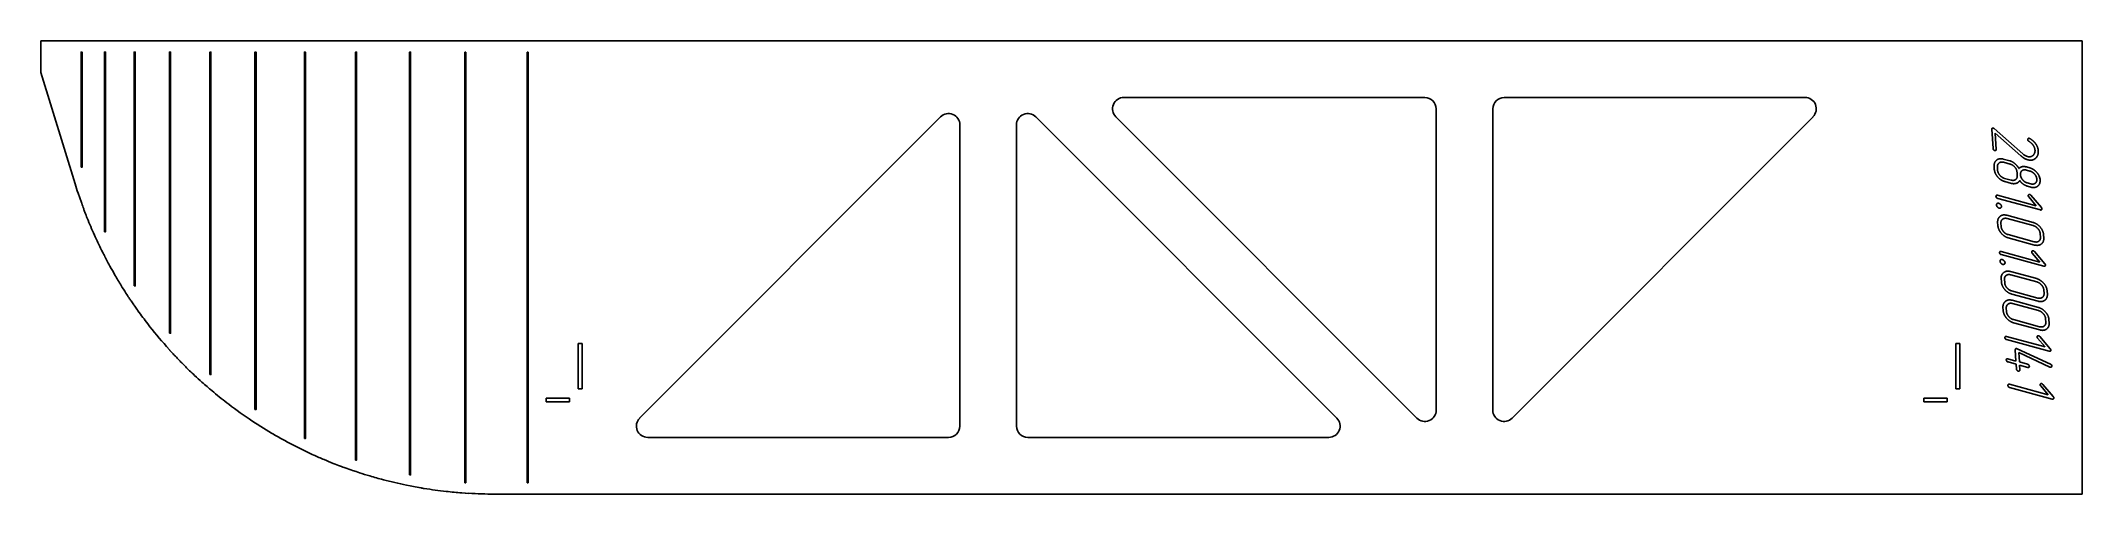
# Model space of a CAD drawing. Header units: millimetres. Extents: x 121 to 1924, y 171 to 571.
import ezdxf

# ---------------------------------------------------------------- set-up
doc = ezdxf.new("R2010")
doc.units = ezdxf.units.MM
doc.linetypes.add('K5LT_BASIC', pattern=[0])
doc.layers.add('Engraving', color=7, linetype='Continuous')

# ---------------------------------------------------------------- blocks, each defined once
blk = doc.blocks.new('U0')
at = {"layer": 'Engraving', "color": 150, "linetype": 'K5LT_BASIC', "lineweight": 25, "true_color": 0x0080ff}
for p, q in [((550.4, 181.2), (550.4, 561.2)), ((550.4, 561.2), (551.4, 561.2)), ((551.4, 561.2), (551.4, 181.2)), ((551.4, 181.2), (550.4, 181.2))]:
    blk.add_line(p, q, dxfattribs=at)
blk = doc.blocks.new('U1')
at = {"layer": 'Engraving', "color": 150, "linetype": 'K5LT_BASIC', "lineweight": 25, "true_color": 0x0080ff}
for p, q in [((495.4, 181.2), (495.4, 561.2)), ((495.4, 561.2), (496.4, 561.2)), ((496.4, 561.2), (496.4, 181.2)), ((496.4, 181.2), (495.4, 181.2))]:
    blk.add_line(p, q, dxfattribs=at)

msp = doc.modelspace()

# ---------------------------------------------------------------- linework, layer by layer
at = {"color": 150, "linetype": 'K5LT_BASIC', "lineweight": 25, "true_color": 0x0080ff}
for p, q in [((156.7, 571.2), (120.8, 571.2)), ((120.8, 571.2), (120.8, 544.1)), ((156.9, 571.2), (156.7, 571.2)), ((177.5, 571.2), (156.9, 571.2)), ((177.6, 571.2), (177.5, 571.2)), ((203.7, 571.2), (177.6, 571.2)), ((203.7, 571.2), (203.7, 571.2)), ((234.9, 571.2), (203.7, 571.2)), ((234.9, 571.2), (234.9, 571.2)), ((270.6, 571.2), (234.9, 571.2)), ((270.6, 571.2), (270.6, 571.2)), ((310.4, 571.2), (270.6, 571.2)), ((354.1, 571.2), (310.4, 571.2)), ((310.4, 571.2), (310.4, 571.2)), ((399.3, 571.2), (354.1, 571.2)), ((354.1, 571.2), (354.1, 571.2)), ((399.3, 571.2), (399.3, 571.2)), ((447, 571.2), (399.3, 571.2)), ((447, 571.2), (447, 571.2)), ((495.8, 571.2), (447, 571.2)), ((495.9, 571.2), (495.8, 571.2)), ((550.9, 571.2), (495.9, 571.2)), ((550.9, 571.2), (550.9, 571.2)), ((1924.2, 571.2), (550.9, 571.2)), ((1924.2, 571.2), (1924.2, 171.2)), ((120.8, 544.1), (120.8, 543.2)), ((151, 445), (120.8, 543.2)), ((1343.5, 521.2), (1077.6, 521.2)), ((1353.5, 245.3), (1353.5, 511.2)), ((1403.5, 511.2), (1403.5, 245.3)), ((1679.3, 521.2), (1413.5, 521.2)), ((915.7, 504.1), (649.8, 238.2)), ((932.7, 231.2), (932.7, 497)), ((982.7, 497), (982.7, 231.2)), ((1265.7, 238.2), (999.8, 504.1)), ((1070.5, 504.1), (1336.4, 238.2)), ((1420.5, 238.2), (1686.4, 504.1)), ((156.7, 428.4), (153.7, 436.7)), ((156.9, 427.8), (156.7, 428.4)), ((177.6, 380.4), (177.5, 380.5)), ((177.6, 380.4), (180.4, 374.9)), ((203.7, 337.2), (203.7, 337.1)), ((231.8, 301.5), (234.9, 298.1)), ((234.9, 298), (234.9, 298.1)), ((234.9, 298), (237.8, 294.9)), ((599, 304), (595.5, 304)), ((595.5, 304), (595.5, 264)), ((599, 264), (599, 304)), ((1812.7, 304), (1812.7, 264)), ((1816.2, 304), (1812.7, 304)), ((1816.2, 264), (1816.2, 304)), ((270.6, 263.5), (273.6, 261)), ((270.6, 263.5), (270.6, 263.5)), ((567.2, 255.7), (567.2, 252.7)), ((587.7, 255.7), (567.2, 255.7)), ((567.2, 252.7), (587.7, 252.7)), ((587.7, 252.7), (587.7, 255.7)), ((595.5, 264), (599, 264)), ((1784.4, 255.7), (1784.4, 252.7)), ((1804.9, 255.7), (1784.4, 255.7)), ((1784.4, 252.7), (1804.9, 252.7)), ((1804.9, 252.7), (1804.9, 255.7)), ((1812.7, 264), (1816.2, 264)), ((307.3, 235.8), (310.4, 233.8)), ((310.4, 233.8), (313.3, 231.9)), ((310.4, 233.8), (310.4, 233.8)), ((656.9, 221.2), (922.7, 221.2)), ((992.7, 221.2), (1258.6, 221.2)), ((351, 210.7), (354.1, 209.3)), ((354.1, 209.3), (357, 207.9)), ((354.1, 209.3), (354.1, 209.3)), ((396.2, 192), (399.3, 191)), ((399.3, 191), (402.2, 190)), ((399.3, 191), (399.3, 191)), ((443.9, 179), (447, 178.4)), ((447, 178.4), (449.9, 177.8)), ((447, 178.4), (447, 178.4)), ((492.8, 172.2), (495.8, 172)), ((495.8, 172), (495.9, 172)), ((498.8, 171.8), (495.9, 172)), ((521.5, 171.2), (550.9, 171.2)), ((521.5, 171.2), (521.5, 171.2)), ((550.9, 171.2), (550.9, 171.2)), ((550.9, 171.2), (1924.2, 171.2))]:
    msp.add_line(p, q, dxfattribs=at)
for centre, start, end in [((922.7, 497), 0, 135), ((992.7, 497), 45, 180), ((1077.6, 511.2), 90, 225), ((1343.5, 511.2), 0, 90), ((1413.5, 511.2), 90, 180), ((1679.3, 511.2), 315, 90), ((656.9, 231.2), 135, 270), ((1258.6, 231.2), 270, 45), ((1343.5, 245.3), 225, 0), ((1413.5, 245.3), 180, 315), ((922.7, 231.2), 270, 0), ((992.7, 231.2), 180, 270)]:
    msp.add_arc(centre, 10, start, end, dxfattribs=at)
for centre, major_axis, ratio, start_param, end_param in [((522.9, 558.4), (388.9, 0), 0.995586, 3.438822, 3.461134), ((521.6, 558.4), (387.2, 0), 0.999953, 4.653425, 4.711998)]:
    msp.add_ellipse(centre, major_axis=major_axis, ratio=ratio, start_param=start_param, end_param=end_param, dxfattribs=at)
for points, knots in [([(156.9, 427.8), (157.5, 426.2), (158.1, 424.6), (159, 421.9), (159.4, 420.9), (159.7, 419.9)], [0, 0, 0, 0, 0.2531043, 0.2531043, 0.4107648, 0.4107648, 0.4107648, 0.4107648]), ([(174.4, 386.5), (172.3, 390.9), (170.2, 395.3), (165.9, 404.7), (163.8, 409.7), (161.1, 416.4), (160.4, 418.2), (159.7, 419.9)], [0, 0, 0, 0, 1.200475, 1.200475, 2.541726, 2.541726, 3, 3, 3, 3]), ([(174.4, 386.5), (175.1, 385.3), (175.7, 384), (176.7, 382.1), (177.1, 381.4), (177.5, 380.6), (177.5, 380.6), (177.5, 380.5)], [0, 0, 0, 0, 0.4751137, 0.4751137, 0.7307589, 0.7307589, 0.7518164, 0.7518164, 0.7518164, 0.7518164]), ([(200.6, 341.6), (200, 342.5), (199.4, 343.4), (197.8, 345.7), (196.9, 347.1), (194.6, 350.8), (193.1, 353), (189.9, 358.3), (188, 361.4), (184.8, 367.1), (183.3, 369.7), (181.4, 373.2), (180.9, 374), (180.4, 374.9)], [0, 0, 0, 0, 0.426346, 0.426346, 1.065864, 1.065864, 2.098754, 2.098754, 3.464419, 3.464419, 4.628901, 4.628901, 5, 5, 5, 5]), ([(200.6, 341.6), (201, 341.1), (201.4, 340.5), (202.1, 339.4), (202.5, 338.9), (203.2, 337.9), (203.4, 337.6), (203.7, 337.2)], [0, 0, 0, 0, 0.3076549, 0.3076549, 0.6153097, 0.6153097, 0.8257883, 0.8257883, 0.8257883, 0.8257883]), ([(203.7, 337.1), (204.6, 335.8), (205.5, 334.6), (206.5, 333.2), (206.5, 333.1), (206.6, 333)], [0, 0, 0, 0, 0.2579201, 0.2579201, 0.278393, 0.278393, 0.278393, 0.278393]), ([(231.8, 301.5), (226.1, 308), (220.5, 314.6), (212.3, 325.2), (209.5, 329.1), (206.6, 333)], [0, 0, 0, 0, 1.926954, 1.926954, 3, 3, 3, 3]), ([(267.6, 266.1), (266.1, 267.4), (264.6, 268.6), (261, 271.9), (258.8, 273.9), (255.2, 277.3), (253.7, 278.7), (249.9, 282.3), (247.6, 284.6), (243.2, 289.1), (241.1, 291.4), (238.5, 294), (238.2, 294.4), (237.8, 294.9)], [0, 0, 0, 0, 0.846656, 0.846656, 2.116641, 2.116641, 3.004237, 3.004237, 4.409207, 4.409207, 5.75483, 5.75483, 6, 6, 6, 6]), ([(267.6, 266.1), (267.8, 265.9), (268, 265.7), (268.5, 265.3), (268.8, 265), (269.6, 264.3), (270.1, 263.9), (270.6, 263.5)], [0, 0, 0, 0, 0.1191333, 0.1191333, 0.2978333, 0.2978333, 0.6007761, 0.6007761, 0.6007761, 0.6007761]), ([(307.3, 235.8), (300.4, 240.6), (293.4, 245.3), (282.3, 253.9), (277.9, 257.4), (273.6, 261)], [0, 0, 0, 0, 1.198173, 1.198173, 2, 2, 2, 2]), ([(313.3, 231.9), (316.4, 229.9), (319.6, 228), (325.9, 224.2), (329, 222.4), (335.3, 218.9), (338.5, 217.2), (344.8, 213.9), (347.9, 212.3), (351, 210.7)], [0, 0, 0, 0, 0.2530126, 0.2530126, 0.5038845, 0.5038845, 0.7547564, 0.7547564, 1, 1, 1, 1]), ([(396.2, 192), (394.1, 192.8), (391.9, 193.5), (388.3, 194.8), (386.9, 195.3), (383.3, 196.7), (381.2, 197.5), (376.4, 199.4), (373.7, 200.5), (368, 202.9), (364.9, 204.2), (360.2, 206.4), (358.6, 207.1), (357, 207.9)], [0, 0, 0, 0, 1.125468, 1.125468, 1.897487, 1.897487, 3.012491, 3.012491, 4.456024, 4.456024, 6.112111, 6.112111, 7, 7, 7, 7]), ([(443.9, 179), (440.5, 179.7), (437, 180.5), (430.2, 182.1), (426.8, 182.9), (419.4, 184.9), (415.4, 186), (408.3, 188.1), (405.3, 189), (402.2, 190)], [0, 0, 0, 0, 1.224409, 1.224409, 2.448819, 2.448819, 3.883167, 3.883167, 5, 5, 5, 5]), ([(492.8, 172.2), (488.2, 172.6), (483.5, 173), (475.6, 173.9), (472.4, 174.3), (465.9, 175.2), (462.7, 175.6), (458.6, 176.3), (457.6, 176.5), (454.4, 177), (452.2, 177.4), (449.9, 177.8)], [0, 0, 0, 0, 1.930945, 1.930945, 3.307984, 3.307984, 4.654652, 4.654652, 5.049085, 5.049085, 6, 6, 6, 6])]:
    msp.add_open_spline(points, degree=3, knots=knots, dxfattribs=at)
at = {"layer": 'Engraving', "color": 150, "linetype": 'K5LT_BASIC', "lineweight": 25, "true_color": 0x0080ff}
for p, q in [((1844.3, 493.1), (1845.4, 476.2)), ((1871.6, 471.6), (1846.5, 493.7)), ((1847.4, 489.7), (1870.1, 469.7)), ((1848.3, 475.4), (1847.4, 489.7)), ((1872.7, 470.7), (1871.6, 471.6)), ((1873.8, 470), (1872.7, 470.7)), ((1878, 484.9), (1877.4, 485.1)), ((1846.4, 460.7), (1846.5, 457.9)), ((1849.3, 459.9), (1849.4, 457.1)), ((1860.3, 465.3), (1854.5, 466.9)), ((1860.5, 462.4), (1854.7, 464)), ((1866.8, 452.4), (1866.6, 455.2)), ((1877.8, 459.1), (1874.9, 459.9)), ((1878, 456.3), (1875, 457.1)), ((1886.8, 450.1), (1886.2, 451.8)), ((1883.6, 425.7), (1849.4, 435)), ((1855.6, 449.8), (1861.4, 448.3)), ((1855.8, 447), (1861.6, 445.4)), ((1875.7, 445.8), (1878.7, 445)), ((1875.9, 442.9), (1878.9, 442.1)), ((1877, 433.4), (1883.6, 425.7)), ((1878.9, 442.1), (1879.8, 441.9)), ((1888.1, 424), (1878.9, 434.9)), ((1879.8, 441.9), (1880.7, 441.8)), ((1880.7, 441.8), (1882.2, 441.8)), ((1887, 449.2), (1886.8, 450.1)), ((1887, 448.3), (1887, 449.2)), ((1849.6, 432.1), (1887.3, 421.9)), ((1880.8, 410.9), (1857.6, 417.2)), ((1849.5, 411.1), (1849.7, 408.2)), ((1852.4, 410.3), (1852.6, 407.4)), ((1881, 408.1), (1857.8, 414.4)), ((1858.7, 400.2), (1881.9, 393.9)), ((1858.9, 397.3), (1882.1, 391)), ((1887.3, 398), (1887.1, 400.8)), ((1890.2, 397.2), (1890.1, 400.1)), ((1886.7, 376), (1852.5, 385.3)), ((1852.7, 382.5), (1890.4, 372.3)), ((1880.1, 383.8), (1886.7, 376)), ((1891.2, 374.4), (1882, 385.2)), ((1852.6, 361.4), (1852.8, 358.6)), ((1884, 361.3), (1860.8, 367.6)), ((1884.1, 358.4), (1861, 364.7)), ((1855.5, 360.6), (1855.7, 357.8)), ((1861.8, 350.5), (1885, 344.2)), ((1862, 347.7), (1885.2, 341.4)), ((1890.5, 348.4), (1890.3, 351.2)), ((1893.4, 347.6), (1893.2, 350.4)), ((1854.2, 336.1), (1854.4, 333.2)), ((1857.1, 335.3), (1857.3, 332.4)), ((1885.5, 335.9), (1862.4, 342.2)), ((1885.7, 333.1), (1862.6, 339.4)), ((1863.4, 325.2), (1886.6, 318.9)), ((1892.1, 323), (1891.9, 325.9)), ((1895, 322.2), (1894.8, 325.1)), ((1891.4, 301.1), (1857.3, 310.3)), ((1857.4, 307.5), (1895.1, 297.3)), ((1863.6, 322.3), (1886.8, 316)), ((1884.8, 308.8), (1891.4, 301.1)), ((1896, 299.4), (1886.7, 310.2)), ((1865.7, 288.6), (1858.5, 290.6)), ((1865.1, 298.6), (1865.7, 288.6)), ((1866.8, 299.5), (1866.4, 299.6)), ((1896.1, 285.9), (1866.8, 299.5)), ((1868.7, 287.8), (1868.1, 296)), ((1868.1, 296), (1895.7, 283.3)), ((1858.7, 287.8), (1865.9, 285.8)), ((1865.9, 285.8), (1866.2, 281.5)), ((1875.9, 285.9), (1868.7, 287.8)), ((1868.8, 285), (1876.1, 283)), ((1869.1, 280.7), (1868.8, 285)), ((1895.7, 283.3), (1896, 283.2)), ((1897.3, 284.3), (1897, 285.2)), ((1894.1, 258.8), (1859.9, 268.1)), ((1860.1, 265.2), (1897.8, 255)), ((1887.5, 266.6), (1894.1, 258.8)), ((1898.6, 257.2), (1889.4, 268))]:
    msp.add_line(p, q, dxfattribs=at)
for points in [[(156.3, 459.6), (156.3, 561.2), (157.3, 561.2), (157.3, 459.6)], [(177, 402.7), (177, 561.2), (178, 561.2), (178, 402.7)], [(203.2, 354.9), (203.2, 561.2), (204.2, 561.2), (204.2, 354.9)], [(234.4, 313.1), (234.4, 561.2), (235.4, 561.2), (235.4, 313.1)], [(270.1, 276.7), (270.1, 561.2), (271.1, 561.2), (271.1, 276.7)], [(309.9, 245.8), (309.9, 561.2), (310.9, 561.2), (310.9, 245.8)], [(353.6, 220.2), (353.6, 561.2), (354.6, 561.2), (354.6, 220.2)], [(398.8, 201.2), (398.8, 561.2), (399.8, 561.2), (399.8, 201.2)], [(446.5, 188.1), (446.5, 561.2), (447.5, 561.2), (447.5, 188.1)]]:
    msp.add_lwpolyline(points, close=True, dxfattribs=at)
for points in [[(1844.7, 494), (1844.3, 493.6), (1844.3, 493.1)], [(1845.8, 494.1), (1845.2, 494.3), (1844.7, 494)], [(1846.5, 493.7), (1846.2, 494), (1845.8, 494.1)], [(1845.4, 476.2), (1845.4, 475.5), (1845.9, 475)], [(1845.9, 475), (1846.4, 474.5), (1846.9, 474.4)], [(1846.9, 474.4), (1847.4, 474.2), (1847.9, 474.5)], [(1847.9, 474.5), (1848.3, 474.9), (1848.3, 475.4)], [(1870.1, 469.7), (1871.9, 468.1), (1873.3, 467.3)], [(1875.9, 469.1), (1874.8, 469.4), (1873.8, 470)], [(1880.7, 470.1), (1878.9, 468.3), (1875.9, 469.1)], [(1876.4, 484.9), (1876.1, 484.6), (1876.1, 484)], [(1876.1, 484), (1876.2, 483.5), (1876.4, 483.1)], [(1877.4, 485.1), (1876.8, 485.3), (1876.4, 484.9)], [(1876.4, 483.1), (1876.7, 482.7), (1877.1, 482.5)], [(1877.1, 482.5), (1879.9, 480.7), (1881.1, 478.7)], [(1883.5, 479.7), (1881.6, 482.7), (1878, 484.9)], [(1882.1, 472.1), (1881.6, 470.8), (1880.7, 470.1)], [(1881.1, 478.7), (1882.3, 476.7), (1882.5, 474.7)], [(1882.5, 474.7), (1882.6, 473.3), (1882.1, 472.1)], [(1883, 467.6), (1885.7, 470), (1885.4, 474.1)], [(1885.4, 474.1), (1885.2, 477), (1883.5, 479.7)], [(1848.5, 465.9), (1846.2, 464), (1846.4, 460.7)], [(1846.5, 457.9), (1846.8, 454.3), (1849.5, 451.1)], [(1854.5, 466.9), (1850.9, 467.8), (1848.5, 465.9)], [(1850.7, 463.4), (1849.1, 462.1), (1849.3, 459.9)], [(1849.4, 457.1), (1849.6, 454.7), (1851.4, 452.6)], [(1849.5, 451.1), (1852.1, 448), (1855.8, 447)], [(1854.7, 464), (1852.3, 464.6), (1850.7, 463.4)], [(1851.4, 452.6), (1853.2, 450.5), (1855.6, 449.8)], [(1864.6, 462.9), (1862.5, 464.7), (1860.3, 465.3)], [(1864.7, 459.7), (1862.9, 461.8), (1860.5, 462.4)], [(1868.3, 458.6), (1866.7, 461.2), (1864.6, 462.9)], [(1866.6, 455.2), (1866.5, 457.6), (1864.7, 459.7)], [(1865.4, 448.8), (1867, 450), (1866.8, 452.4)], [(1871.1, 460.1), (1869.4, 459.7), (1868.3, 458.6)], [(1871, 456.6), (1869.5, 455.4), (1869.6, 453)], [(1869.6, 453), (1869.8, 450.7), (1871.5, 448.6)], [(1875, 457.1), (1872.6, 457.8), (1871, 456.6)], [(1874.9, 459.9), (1872.8, 460.5), (1871.1, 460.1)], [(1873.3, 467.3), (1874.7, 466.6), (1876.1, 466.2)], [(1876.1, 466.2), (1880.3, 465), (1883, 467.6)], [(1884.1, 455), (1881.2, 458.2), (1877.8, 459.1)], [(1882.2, 453.5), (1880.4, 455.6), (1878, 456.3)], [(1884.1, 449), (1884, 451.4), (1882.2, 453.5)], [(1886.2, 451.8), (1885.5, 453.4), (1884.1, 455)], [(1848.3, 434.8), (1848, 434.2), (1848, 433.9)], [(1848, 433.9), (1848.1, 433.3), (1848.5, 432.8)], [(1849.4, 435), (1848.6, 435.2), (1848.3, 434.8)], [(1861.4, 448.3), (1863.8, 447.6), (1865.4, 448.8)], [(1861.6, 445.4), (1864, 444.8), (1866.1, 445.5)], [(1866.1, 445.5), (1868.1, 446.2), (1869, 447.9)], [(1869, 447.9), (1870.4, 445.9), (1872.1, 444.7)], [(1871.5, 448.6), (1873.3, 446.4), (1875.7, 445.8)], [(1872.1, 444.7), (1873.8, 443.5), (1875.9, 442.9)], [(1876.9, 435.4), (1876.4, 435.1), (1876.5, 434.5)], [(1876.5, 434.5), (1876.5, 434), (1877, 433.4)], [(1877.9, 435.6), (1877.3, 435.7), (1876.9, 435.4)], [(1878.9, 434.9), (1878.1, 435.5), (1877.9, 435.6)], [(1878.7, 445), (1881.1, 444.3), (1882.7, 445.5)], [(1882.2, 441.8), (1883.7, 442), (1884.9, 442.9)], [(1882.7, 445.5), (1884.3, 446.7), (1884.1, 449)], [(1884.9, 442.9), (1887.2, 444.8), (1887, 448.3)], [(1848.5, 432.8), (1848.9, 432.3), (1849.6, 432.1)], [(1849, 427.6), (1848.5, 427.2), (1848.5, 426.2)], [(1848.5, 426.2), (1848.6, 425.2), (1849.3, 424.5)], [(1850.6, 427.8), (1849.7, 428), (1849, 427.6)], [(1849.3, 424.5), (1850.1, 423.7), (1850.8, 423.5)], [(1851.6, 416.3), (1849.3, 414.3), (1849.5, 411.1)], [(1851.9, 426.9), (1851.1, 427.6), (1850.6, 427.8)], [(1850.8, 423.5), (1851.6, 423.3), (1852.3, 423.8)], [(1857.6, 417.2), (1854, 418.2), (1851.6, 416.3)], [(1852.9, 425.1), (1852.8, 426.1), (1851.9, 426.9)], [(1852.3, 423.8), (1852.9, 424.3), (1852.9, 425.1)], [(1887.3, 421.9), (1887.9, 421.7), (1888.3, 422.1)], [(1888.6, 423), (1888.5, 423.5), (1888.1, 424)], [(1888.3, 422.1), (1888.6, 422.4), (1888.6, 423)], [(1849.7, 408.2), (1849.9, 404.7), (1852.6, 401.5)], [(1853.9, 413.8), (1852.2, 412.5), (1852.4, 410.3)], [(1852.6, 407.4), (1852.7, 405.1), (1854.5, 403)], [(1852.6, 401.5), (1855.3, 398.3), (1858.9, 397.3)], [(1857.8, 414.4), (1855.5, 415), (1853.9, 413.8)], [(1854.5, 403), (1856.2, 400.8), (1858.7, 400.2)], [(1887.1, 406.8), (1884.3, 410), (1880.8, 410.9)], [(1885.2, 405.3), (1883.4, 407.4), (1881, 408.1)], [(1887.1, 400.8), (1887, 403.2), (1885.2, 405.3)], [(1885.9, 394.4), (1887.5, 395.7), (1887.3, 398)], [(1890.1, 400.1), (1889.8, 403.6), (1887.1, 406.8)], [(1888.1, 391.9), (1890.5, 393.7), (1890.2, 397.2)], [(1851.5, 385.2), (1851.2, 384.5), (1851.2, 384.3)], [(1851.2, 384.3), (1851.2, 383.7), (1851.6, 383.2)], [(1852.5, 385.3), (1851.8, 385.5), (1851.5, 385.2)], [(1851.6, 383.2), (1852, 382.7), (1852.7, 382.5)], [(1880, 385.8), (1879.6, 385.5), (1879.6, 384.9)], [(1879.6, 384.9), (1879.6, 384.3), (1880.1, 383.8)], [(1881, 385.9), (1880.4, 386.1), (1880, 385.8)], [(1882, 385.2), (1881.2, 385.9), (1881, 385.9)], [(1881.9, 393.9), (1884.3, 393.2), (1885.9, 394.4)], [(1882.1, 391), (1885.7, 390.1), (1888.1, 391.9)], [(1852.2, 378), (1851.6, 377.6), (1851.7, 376.6)], [(1851.7, 376.6), (1851.7, 375.6), (1852.5, 374.8)], [(1853.7, 378.1), (1852.8, 378.4), (1852.2, 378)], [(1852.5, 374.8), (1853.2, 374.1), (1854, 373.9)], [(1854.8, 366.6), (1852.4, 364.7), (1852.6, 361.4)], [(1855.1, 377.2), (1854.2, 378), (1853.7, 378.1)], [(1854, 373.9), (1854.7, 373.7), (1855.4, 374.2)], [(1860.8, 367.6), (1857.1, 368.6), (1854.8, 366.6)], [(1856, 375.4), (1855.9, 376.5), (1855.1, 377.2)], [(1855.4, 374.2), (1856.1, 374.7), (1856, 375.4)], [(1857, 364.1), (1855.4, 362.9), (1855.5, 360.6)], [(1861, 364.7), (1858.6, 365.4), (1857, 364.1)], [(1890.2, 357.2), (1887.4, 360.3), (1884, 361.3)], [(1890.4, 372.3), (1891, 372.1), (1891.4, 372.4)], [(1891.7, 373.3), (1891.7, 373.9), (1891.2, 374.4)], [(1891.4, 372.4), (1891.7, 372.8), (1891.7, 373.3)], [(1852.8, 358.6), (1853, 355), (1855.7, 351.8)], [(1855.7, 357.8), (1855.8, 355.5), (1857.6, 353.3)], [(1855.7, 351.8), (1858.5, 348.6), (1862, 347.7)], [(1857.6, 353.3), (1859.4, 351.2), (1861.8, 350.5)], [(1888.3, 355.7), (1886.5, 357.8), (1884.1, 358.4)], [(1885, 344.2), (1887.4, 343.6), (1889, 344.8)], [(1890.3, 351.2), (1890.1, 353.6), (1888.3, 355.7)], [(1889, 344.8), (1890.6, 346), (1890.5, 348.4)], [(1893.2, 350.4), (1893, 354), (1890.2, 357.2)], [(1891.2, 342.3), (1893.6, 344.1), (1893.4, 347.6)], [(1856.4, 341.3), (1854, 339.3), (1854.2, 336.1)], [(1854.4, 333.2), (1854.6, 329.7), (1857.3, 326.5)], [(1862.4, 342.2), (1858.7, 343.2), (1856.4, 341.3)], [(1858.6, 338.8), (1857, 337.5), (1857.1, 335.3)], [(1857.3, 332.4), (1857.4, 330.1), (1859.2, 328)], [(1857.3, 326.5), (1860.1, 323.3), (1863.6, 322.3)], [(1862.6, 339.4), (1860.2, 340), (1858.6, 338.8)], [(1859.2, 328), (1861, 325.8), (1863.4, 325.2)], [(1885.2, 341.4), (1888.8, 340.4), (1891.2, 342.3)], [(1891.8, 331.8), (1889, 335), (1885.5, 335.9)], [(1889.9, 330.3), (1888.1, 332.4), (1885.7, 333.1)], [(1891.9, 325.9), (1891.7, 328.2), (1889.9, 330.3)], [(1894.8, 325.1), (1894.6, 328.6), (1891.8, 331.8)], [(1856.2, 310.2), (1855.9, 309.5), (1855.9, 309.3)], [(1855.9, 309.3), (1855.9, 308.7), (1856.3, 308.2)], [(1857.3, 310.3), (1856.5, 310.5), (1856.2, 310.2)], [(1856.3, 308.2), (1856.7, 307.7), (1857.4, 307.5)], [(1884.7, 310.8), (1884.3, 310.5), (1884.3, 309.9)], [(1884.3, 309.9), (1884.4, 309.4), (1884.8, 308.8)], [(1885.7, 310.9), (1885.1, 311.1), (1884.7, 310.8)], [(1886.7, 310.2), (1886, 310.9), (1885.7, 310.9)], [(1886.6, 318.9), (1889, 318.2), (1890.6, 319.5)], [(1886.8, 316), (1890.4, 315.1), (1892.8, 316.9)], [(1890.6, 319.5), (1892.2, 320.7), (1892.1, 323)], [(1892.8, 316.9), (1895.2, 318.7), (1895, 322.2)], [(1857.4, 290.5), (1857.1, 289.8), (1857.1, 289.6)], [(1857.1, 289.6), (1857.2, 288.9), (1857.6, 288.5)], [(1858.5, 290.6), (1857.7, 290.8), (1857.4, 290.5)], [(1865.5, 299.5), (1865.1, 299.2), (1865.1, 298.6)], [(1866.4, 299.6), (1865.8, 299.7), (1865.5, 299.5)], [(1895.1, 297.3), (1895.7, 297.1), (1896.1, 297.4)], [(1896.4, 298.3), (1896.4, 298.9), (1896, 299.4)], [(1896.1, 297.4), (1896.5, 297.8), (1896.4, 298.3)], [(1857.6, 288.5), (1858, 287.9), (1858.7, 287.8)], [(1866.2, 281.5), (1866.2, 280.8), (1866.7, 280.3)], [(1866.7, 280.3), (1867.2, 279.8), (1867.7, 279.7)], [(1867.7, 279.7), (1868.3, 279.6), (1868.7, 279.9)], [(1868.7, 279.9), (1869.1, 280.2), (1869.1, 280.7)], [(1876.9, 285.2), (1876.4, 285.7), (1875.9, 285.9)], [(1876.1, 283), (1876.8, 282.8), (1877.1, 283.2)], [(1877.5, 284.1), (1877.4, 284.6), (1876.9, 285.2)], [(1877.1, 283.2), (1877.5, 283.6), (1877.5, 284.1)], [(1896, 283.2), (1896.7, 283), (1897, 283.4)], [(1897, 285.2), (1896.7, 285.7), (1896.1, 285.9)], [(1897, 283.4), (1897.4, 283.7), (1897.3, 284.3)], [(1858.8, 267.9), (1858.5, 267.3), (1858.6, 267)], [(1858.6, 267), (1858.6, 266.4), (1859, 265.9)], [(1859.9, 268.1), (1859.2, 268.3), (1858.8, 267.9)], [(1859, 265.9), (1859.4, 265.4), (1860.1, 265.2)], [(1887.4, 268.5), (1887, 268.2), (1887, 267.6)], [(1887, 267.6), (1887, 267.1), (1887.5, 266.6)], [(1888.4, 268.7), (1887.8, 268.9), (1887.4, 268.5)], [(1889.4, 268), (1888.6, 268.6), (1888.4, 268.7)], [(1897.8, 255), (1898.4, 254.8), (1898.8, 255.2)], [(1899.1, 256.1), (1899.1, 256.6), (1898.6, 257.2)], [(1898.8, 255.2), (1899.1, 255.5), (1899.1, 256.1)]]:
    msp.add_open_spline(points, degree=2, dxfattribs=at)

# ---------------------------------------------------------------- block references
at = {"layer": 'Engraving'}
for name in ['U1', 'U0']:
    msp.add_blockref(name, (0, 0), dxfattribs=at)

doc.saveas('drawing.dxf')
